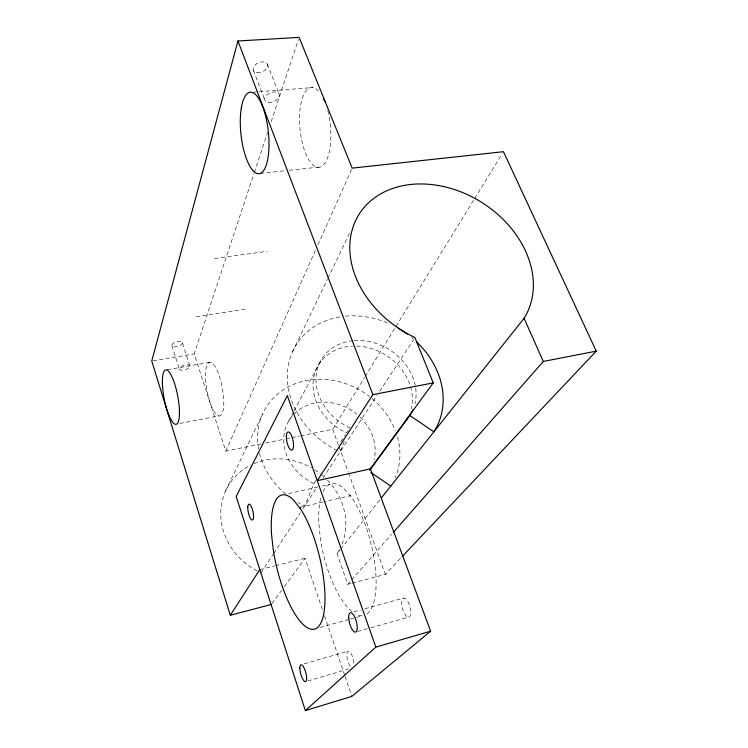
<?xml version="1.0" encoding="UTF-8"?>
<svg xmlns="http://www.w3.org/2000/svg" width="748" height="748" viewBox="0 0 748 748"><rect width="100%" height="100%" fill="white"/><g stroke="black" fill="none" stroke-linecap="round" stroke-linejoin="round"><path stroke-width="0.56" stroke-dasharray="3.74 2.81" d="M261.024 443.938L225.765 451.156L194.19 353.888L253.955 173.592M254.329 172.489L267.541 132.62M271.206 121.55L298.368 39.616M344.314 441.414L340.106 451.904A81.401 68.274 32.1 0 1 338.236 451.025M315.834 480.571L313.954 483.498L304.782 505.938A73.706 64.113 32.1 0 1 298.115 502.563M225.765 451.156L315.591 250.056M317.965 244.736L351.7 169.188M225.606 490.978L262.782 413.672M292.618 351.625L327.437 279.21M327.942 278.153L349.653 233.03M288.672 421.077L293.581 411.839M294.123 410.811L321.079 360.069M300.836 435.794L332.682 429.268L364.519 377.534M365.127 376.543L474.073 199.445M474.69 198.454L502.235 153.686M340.882 441.638L345.267 434.822M261.061 572.809L273.104 554.39M273.731 553.427L300.341 512.717M302.875 508.846L317.395 486.639M323.071 477.953L377.179 395.187M379.741 391.279L413.625 339.452M271.982 603.514L281.622 590.331M284.371 586.563L305.025 558.307L322.622 610.218M350.475 496.111L350.868 495.578L323.772 501.833M351.093 583.412L347.773 584.282L337.067 553.707L339.966 550.051M340.695 549.135L380.62 498.879M347.773 584.282L350.849 580.775M351.616 579.896L391.653 534.278M352.196 583.122L385.407 574.361L401.442 557.382M307.802 680.989L348.4 669.002M304.221 663.822L347.97 651.199M357.553 631.518L369.755 628.068M370.858 627.759L408.567 617.109A9.836 3.843 74.4 0 0 408.352 602.505A9.836 3.843 74.4 0 0 401.639 603.131A9.836 3.843 74.4 0 0 408.567 617.109M319.966 627.488L349.045 619.438M350.158 619.129L362.462 615.716A67.797 24.394 76.1 0 1 355.637 614.145M353.841 611.761L360.499 609.938M364.931 608.722L403.742 598.063M259.808 569.611L274.507 565.937M275.638 565.656L305.025 558.307M300.06 507.312L322.64 502.095M288.466 493.615L317.517 487.088M321.977 486.078L329.803 484.321M265.577 443.012L284.913 439.048M286.054 438.814L290.598 437.889M291.739 437.655L299.705 436.019M179.857 423.415L218.818 415.944A27.274 7.761 79.4 0 0 219.65 377.123A27.274 7.761 79.4 0 0 205.541 374.393A27.274 7.761 79.4 0 0 218.818 415.944M167.337 369.69L210.169 362.322M152.901 360.826L194.19 353.888M196.219 316.731L245.213 309.13M214.667 258.453L267.391 251.309M260.351 173.377L284.623 170.787M289.252 170.292L320.453 166.954M252.843 92.21L312.982 87.563M267.41 64.169L279.079 94.136M253.413 70.387L264.904 100.382M332.682 429.268L338.629 445.63M339.031 446.724L348.147 471.82M348.54 472.904L385.407 574.361M324.501 615.744L344.725 675.388M345.099 676.501L351.841 696.379M182.344 342.631A5.432 2.422 -16.8 0 1 174.976 346.932A5.432 2.422 -16.8 0 1 174.032 342.836A5.432 2.422 -16.8 0 1 182.344 342.631L189.833 365.922A5.479 2.328 -17 0 1 182.39 370.195A5.479 2.328 -17 0 1 181.502 366.249A5.479 2.328 -17 0 1 189.833 365.922M171.9 345.651L179.324 369.007M337.311 450.567A81.401 68.274 32.1 0 1 287.335 375.244A81.401 68.274 32.1 0 1 340.303 316.843M345.408 316.189A81.401 68.274 32.1 0 1 390.232 324.136M411.615 337.488A81.401 68.274 32.1 0 1 413.289 338.909M353.009 340.667A52.313 43.852 32.1 0 0 315.993 377.964A52.313 43.852 32.1 0 0 349.793 427.781L346.511 432.877A51.864 43.627 32.1 0 1 313.132 382.004A51.864 43.627 32.1 0 1 352.869 346.081M354.178 340.564A52.313 43.852 32.1 0 1 415.336 386.015M415.701 388.259A52.313 43.852 32.1 0 1 414.972 403.649M356.646 346.062A51.864 43.627 32.1 0 1 410.231 385.725M410.559 386.828A51.864 43.627 32.1 0 1 411.232 408.81M285.811 494.11A73.706 64.113 32.1 0 1 259.547 453.335M258.602 448.865A73.706 64.113 32.1 0 1 290.757 385.603A73.706 64.113 32.1 0 1 369.4 396.468M372.13 398.647A73.706 64.113 32.1 0 1 395.365 430.67M397.459 436.982A73.706 64.113 32.1 0 1 395.215 477.776M313.954 483.498A47.367 41.187 32.1 0 1 293.478 414.588M294.179 413.859A47.367 41.187 32.1 0 1 356.787 414.177M360.171 417.188A47.367 41.187 32.1 0 1 373.953 460.16M257.181 570.93A64.113 58.251 32 0 1 220.866 517.186A64.113 58.251 32 0 1 250.655 465.153M253.806 463.695A64.113 58.251 32 0 1 311.477 467.809M314.964 469.912A64.113 58.251 32 0 1 325.352 478.075M327.512 480.225A64.113 58.251 32 0 1 341.387 545.657M339.405 549.771A64.113 58.251 32 0 1 337.067 553.707M327.755 110.629A40.074 15.278 84.6 0 1 320.191 167.047A40.074 15.278 84.6 0 1 299.518 119.671A40.074 15.278 84.6 0 1 319.864 92.546M352.018 611.733A67.797 24.394 76.1 0 1 320.443 539.084L318.835 523.376A67.797 24.394 76.1 0 1 320.929 497.467M323.033 491.716A67.797 24.394 76.1 0 1 343.594 488.322L351.298 497.037A67.797 24.394 76.1 0 1 374.87 563.889A67.797 24.394 76.1 0 1 366.52 614.239M350.176 666.01A8.602 2.889 74.4 0 1 346.791 654.341A8.602 2.889 74.4 0 1 350.616 652.864A8.602 2.889 74.4 0 1 354.01 664.533M256.947 72.556A7.658 4.909 -22.3 0 0 267.719 65.413A7.658 4.909 -22.3 0 0 256.527 63.776A7.658 4.909 -22.3 0 0 256.947 72.556M268.429 102.457A7.751 4.759 -22.2 0 0 279.378 95.351A7.751 4.759 -22.2 0 0 268.13 93.893A7.751 4.759 -22.2 0 0 268.429 102.457"/><path stroke-width="1.12" d="M402.237 556.54L596.25 351.139L503.46 151.694L352.177 168.122L299.106 37.4L237.939 40.981L151.751 361.022L230.309 615.267L271.29 604.459M230.309 615.267L259.808 569.611M299.714 507.845L300.06 507.312M433.232 382.892L372.85 394.654L317.264 480.693L370.391 468.865L433.232 382.892L414.897 337.498A97.53 75.445 32.2 0 1 355.281 221.315A97.53 75.445 32.2 0 1 477.43 199.81A97.53 75.445 32.2 0 1 524.077 318.274L543.3 361.452L393.186 532.52M369.708 470.258L409.811 415.449A52.313 43.852 32.1 0 0 412.896 409.792M381.34 497.962L524.077 318.274M375.823 647.104L287.316 395.599L236.181 496.485L305.371 710.6L375.823 647.104L430.642 631.19L370.391 468.865M430.642 631.19L351.841 696.379L305.371 710.6M543.3 361.452L596.25 351.139M409.811 415.449L433.849 431.867A81.401 68.274 32.1 0 0 416.533 341.836M370.915 472.493L390.774 486.088M237.939 40.981L372.85 394.654M398.048 328.138A81.401 68.274 32.1 0 1 404.584 332.215M405.481 332.841A81.401 68.274 32.1 0 1 407.277 334.122M408.249 416.842A51.864 43.627 32.1 0 1 406.089 420.535M371.073 467.715A47.367 41.187 32.1 0 1 370.101 469.482M323.323 98.25A40.074 15.278 84.6 0 1 324.81 101.578M300.481 508.799L293.281 499.776A69.04 22.057 76.4 0 0 271.561 534.642L273.366 550.593A69.04 22.057 76.4 0 0 304.427 625.665A69.04 22.057 76.4 0 0 324.922 594.08A69.04 22.057 76.4 0 0 300.481 508.799M241.277 108.273A40.972 13.745 83.8 0 0 256.779 173.405A40.972 13.745 83.8 0 0 265.877 117.23A40.972 13.745 83.8 0 0 241.277 108.273M162.381 381.976A27.695 6.891 79.2 0 0 175.266 424.294A27.695 6.891 79.2 0 0 175.051 385.07A27.695 6.891 79.2 0 0 162.381 381.976M348.708 617.755A10.042 3.488 74.9 0 0 355.337 632.144A10.042 3.488 74.9 0 0 354.823 617.324A10.042 3.488 74.9 0 0 348.708 617.755M299.855 667.927A8.761 2.609 74.9 0 0 304.894 681.596A8.761 2.609 74.9 0 0 304.997 670.115A8.761 2.609 74.9 0 0 299.855 667.927M247.766 507.163A8.163 2.394 77.5 0 0 251.926 520.019A8.163 2.394 77.5 0 0 252.356 509.154A8.163 2.394 77.5 0 0 247.766 507.163M286.372 435.785A9.322 3.142 78.4 0 0 291.318 450.156A9.322 3.142 78.4 0 0 292.131 437.159A9.322 3.142 78.4 0 0 286.372 435.785"/></g></svg>
